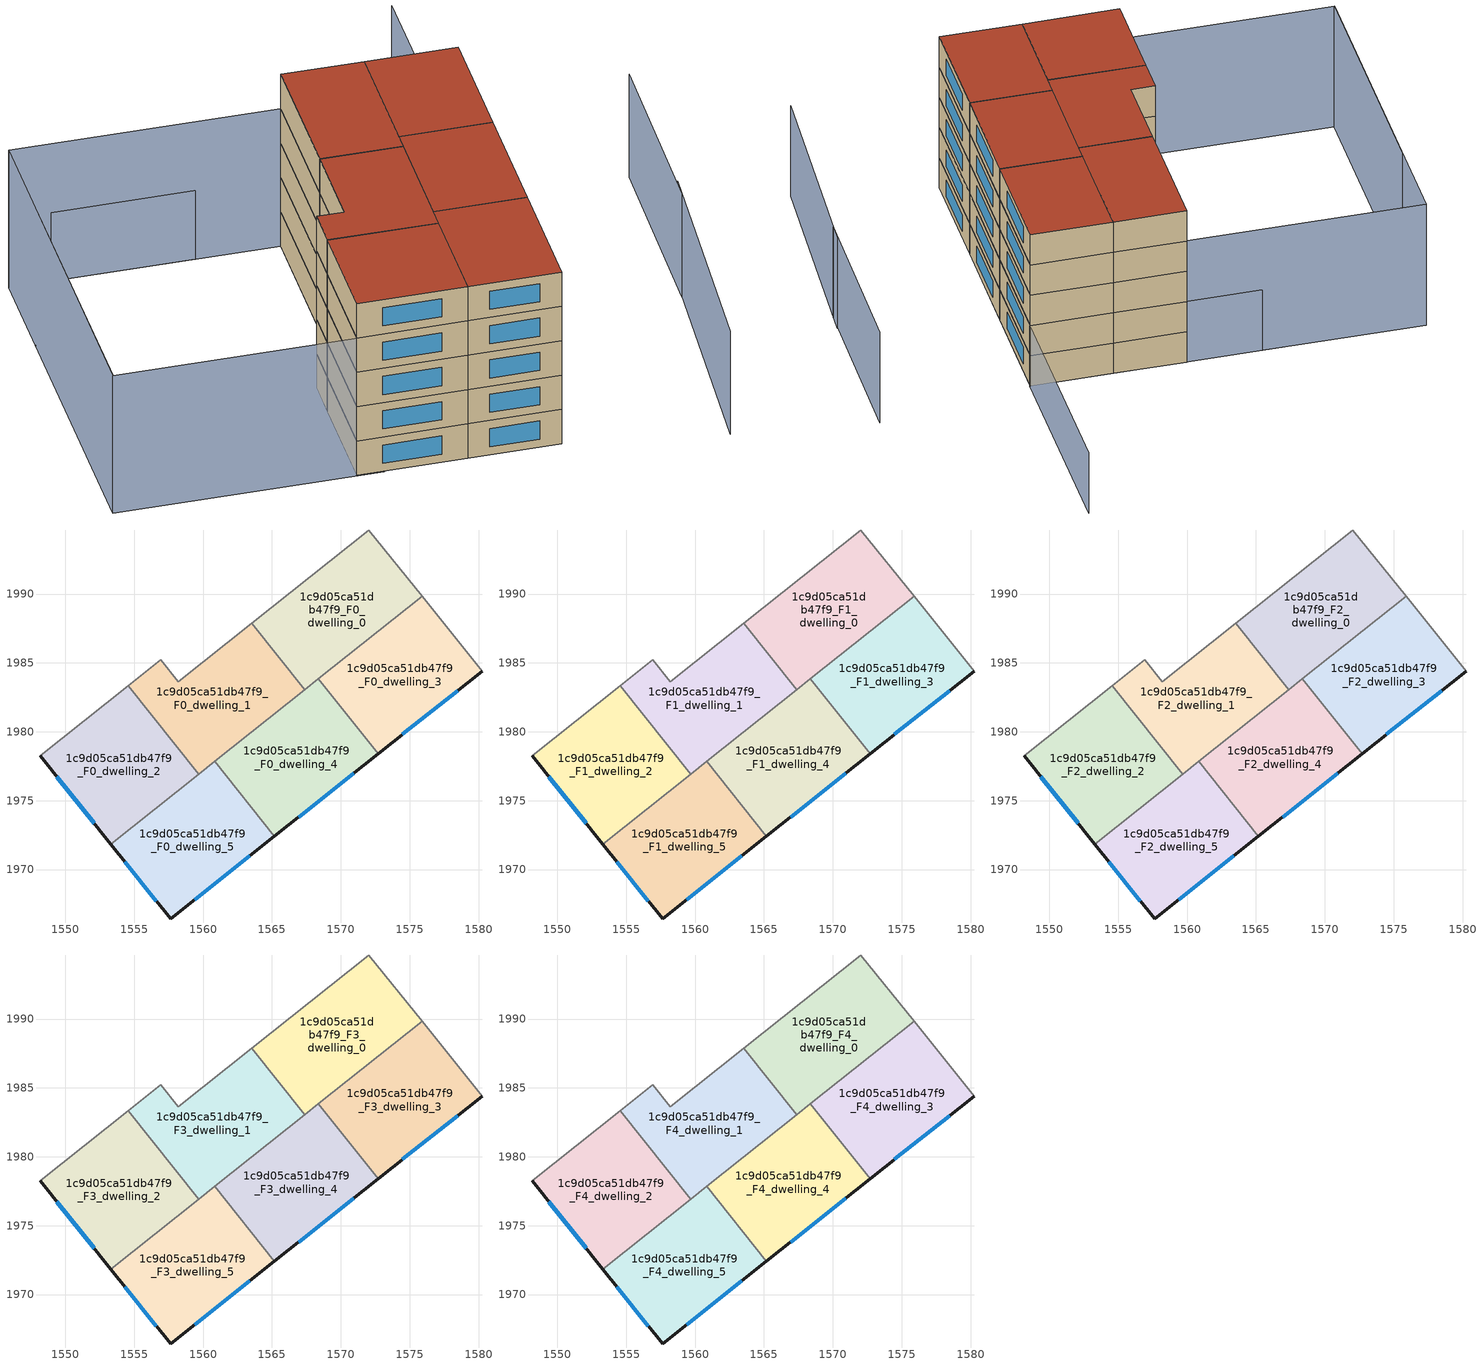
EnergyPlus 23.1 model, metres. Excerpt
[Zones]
1c9d05ca51db47f9_F0_dwelling_0
 floor ground (EU_floor_Construction): 1572.04,1994.65 1575.9,1989.84 1567.39,1983.07 1563.55,1987.89 z0
 wall to 1c9d05ca51db47f9_F0_dwelling_1 (EU_wall_Construction): 1563.55,1987.89 1567.39,1983.07 z0:3
 wall adiabatic (EU_wall_Construction): 1575.9,1989.84 1572.04,1994.65 1563.55,1987.89 z0:3
 wall to 1c9d05ca51db47f9_F0_dwelling_3 (EU_wall_Construction): 1568.37,1983.85 1575.9,1989.84 z0:3
 wall to 1c9d05ca51db47f9_F0_dwelling_4 (EU_wall_Construction): 1567.39,1983.07 1568.37,1983.85 z0:3
1c9d05ca51db47f9_F0_dwelling_1
 floor ground (EU_floor_Construction): 1563.55,1987.89 1567.39,1983.07 1559.67,1976.92 1554.56,1983.34 1556.94,1985.23 1558.21,1983.64 z0
 wall to 1c9d05ca51db47f9_F0_dwelling_2 (EU_wall_Construction): 1554.56,1983.34 1559.67,1976.92 z0:3
 wall adiabatic (EU_wall_Construction): 1563.55,1987.89 1558.21,1983.64 1556.94,1985.23 1554.56,1983.34 z0:3
 wall to 1c9d05ca51db47f9_F0_dwelling_4 (EU_wall_Construction): 1560.83,1977.85 1567.39,1983.07 z0:3
 wall to 1c9d05ca51db47f9_F0_dwelling_5 (EU_wall_Construction): 1559.67,1976.92 1560.83,1977.85 z0:3
1c9d05ca51db47f9_F0_dwelling_2
 floor ground (EU_floor_Construction): 1554.56,1983.34 1559.67,1976.92 1553.28,1971.84 1548.16,1978.24 z0
 wall outside (EU_wall_Construction): 1548.16,1978.24 1553.28,1971.84 z0:3
 wall adiabatic (EU_wall_Construction): 1554.56,1983.34 1548.16,1978.24 z0:3
 wall to 1c9d05ca51db47f9_F0_dwelling_5 (EU_wall_Construction): 1553.28,1971.84 1559.67,1976.92 z0:3
 window (EU_Window_Construction): 1549.36,1976.74 1552.08,1973.35 z0.7:2.3
1c9d05ca51db47f9_F0_dwelling_3
 floor ground (EU_floor_Construction): 1575.9,1989.84 1580.25,1984.41 1572.7,1978.4 1568.37,1983.85 z0
 wall outside (EU_wall_Construction): 1572.7,1978.4 1580.25,1984.41 z0:3
 wall to 1c9d05ca51db47f9_F0_dwelling_4 (EU_wall_Construction): 1568.37,1983.85 1572.7,1978.4 z0:3
 wall adiabatic (EU_wall_Construction): 1580.25,1984.41 1575.9,1989.84 z0:3
 window (EU_Window_Construction): 1574.48,1979.81 1578.48,1983 z0.7:2.3
1c9d05ca51db47f9_F0_dwelling_4
 floor ground (EU_floor_Construction): 1568.37,1983.85 1572.7,1978.4 1565.16,1972.4 1560.83,1977.85 z0
 wall outside (EU_wall_Construction): 1565.16,1972.4 1572.7,1978.4 z0:3
 wall to 1c9d05ca51db47f9_F0_dwelling_5 (EU_wall_Construction): 1560.83,1977.85 1565.16,1972.4 z0:3
 window (EU_Window_Construction): 1566.94,1973.81 1570.93,1976.99 z0.7:2.3
1c9d05ca51db47f9_F0_dwelling_5
 floor ground (EU_floor_Construction): 1560.83,1977.85 1565.16,1972.4 1557.64,1966.41 1553.28,1971.84 z0
 wall outside (EU_wall_Construction): 1553.28,1971.84 1557.64,1966.41 1565.16,1972.4 z0:3
 window (EU_Window_Construction): 1554.31,1970.57 1556.61,1967.69 / 1559.4,1967.82 1563.4,1970.99 z0.7:2.3
1c9d05ca51db47f9_F1_dwelling_0
 floor to 1c9d05ca51db47f9_F0_dwelling_0 (EU_floor_Construction): 1572.04,1994.65 1575.9,1989.84 1567.39,1983.07 1563.55,1987.89 z3
 wall to 1c9d05ca51db47f9_F1_dwelling_1 (EU_wall_Construction): 1563.55,1987.89 1567.39,1983.07 z3:6
 wall adiabatic (EU_wall_Construction): 1575.9,1989.84 1572.04,1994.65 1563.55,1987.89 z3:6
 wall to 1c9d05ca51db47f9_F1_dwelling_3 (EU_wall_Construction): 1568.37,1983.85 1575.9,1989.84 z3:6
 wall to 1c9d05ca51db47f9_F1_dwelling_4 (EU_wall_Construction): 1567.39,1983.07 1568.37,1983.85 z3:6
1c9d05ca51db47f9_F1_dwelling_1
 floor to 1c9d05ca51db47f9_F0_dwelling_1 (EU_floor_Construction): 1563.55,1987.89 1567.39,1983.07 1559.67,1976.92 1554.56,1983.34 1556.94,1985.23 1558.21,1983.64 z3
 wall to 1c9d05ca51db47f9_F1_dwelling_2 (EU_wall_Construction): 1554.56,1983.34 1559.67,1976.92 z3:6
 wall adiabatic (EU_wall_Construction): 1563.55,1987.89 1558.21,1983.64 1556.94,1985.23 1554.56,1983.34 z3:6
 wall to 1c9d05ca51db47f9_F1_dwelling_4 (EU_wall_Construction): 1560.83,1977.85 1567.39,1983.07 z3:6
 wall to 1c9d05ca51db47f9_F1_dwelling_5 (EU_wall_Construction): 1559.67,1976.92 1560.83,1977.85 z3:6
1c9d05ca51db47f9_F1_dwelling_2
 floor to 1c9d05ca51db47f9_F0_dwelling_2 (EU_floor_Construction): 1554.56,1983.34 1559.67,1976.92 1553.28,1971.84 1548.16,1978.24 z3
 wall outside (EU_wall_Construction): 1548.16,1978.24 1553.28,1971.84 z3:6
 wall adiabatic (EU_wall_Construction): 1554.56,1983.34 1548.16,1978.24 z3:6
 wall to 1c9d05ca51db47f9_F1_dwelling_5 (EU_wall_Construction): 1553.28,1971.84 1559.67,1976.92 z3:6
 window (EU_Window_Construction): 1549.36,1976.74 1552.08,1973.35 z3.7:5.3
1c9d05ca51db47f9_F1_dwelling_3
 floor to 1c9d05ca51db47f9_F0_dwelling_3 (EU_floor_Construction): 1575.9,1989.84 1580.25,1984.41 1572.7,1978.4 1568.37,1983.85 z3
 wall outside (EU_wall_Construction): 1572.7,1978.4 1580.25,1984.41 z3:6
 wall to 1c9d05ca51db47f9_F1_dwelling_4 (EU_wall_Construction): 1568.37,1983.85 1572.7,1978.4 z3:6
 wall adiabatic (EU_wall_Construction): 1580.25,1984.41 1575.9,1989.84 z3:6
 window (EU_Window_Construction): 1574.48,1979.81 1578.48,1983 z3.7:5.3
1c9d05ca51db47f9_F1_dwelling_4
 floor to 1c9d05ca51db47f9_F0_dwelling_4 (EU_floor_Construction): 1568.37,1983.85 1572.7,1978.4 1565.16,1972.4 1560.83,1977.85 z3
 wall outside (EU_wall_Construction): 1565.16,1972.4 1572.7,1978.4 z3:6
 wall to 1c9d05ca51db47f9_F1_dwelling_5 (EU_wall_Construction): 1560.83,1977.85 1565.16,1972.4 z3:6
 window (EU_Window_Construction): 1566.94,1973.81 1570.93,1976.99 z3.7:5.3
1c9d05ca51db47f9_F1_dwelling_5
 floor to 1c9d05ca51db47f9_F0_dwelling_5 (EU_floor_Construction): 1560.83,1977.85 1565.16,1972.4 1557.64,1966.41 1553.28,1971.84 z3
 wall outside (EU_wall_Construction): 1553.28,1971.84 1557.64,1966.41 1565.16,1972.4 z3:6
 window (EU_Window_Construction): 1554.31,1970.57 1556.61,1967.69 / 1559.4,1967.82 1563.4,1970.99 z3.7:5.3
1c9d05ca51db47f9_F2_dwelling_0
 floor to 1c9d05ca51db47f9_F1_dwelling_0 (EU_floor_Construction): 1572.04,1994.65 1575.9,1989.84 1567.39,1983.07 1563.55,1987.89 z6
 wall to 1c9d05ca51db47f9_F2_dwelling_1 (EU_wall_Construction): 1563.55,1987.89 1567.39,1983.07 z6:9
 wall adiabatic (EU_wall_Construction): 1575.9,1989.84 1572.04,1994.65 1563.55,1987.89 z6:9
 wall to 1c9d05ca51db47f9_F2_dwelling_3 (EU_wall_Construction): 1568.37,1983.85 1575.9,1989.84 z6:9
 wall to 1c9d05ca51db47f9_F2_dwelling_4 (EU_wall_Construction): 1567.39,1983.07 1568.37,1983.85 z6:9
1c9d05ca51db47f9_F2_dwelling_1
 floor to 1c9d05ca51db47f9_F1_dwelling_1 (EU_floor_Construction): 1563.55,1987.89 1567.39,1983.07 1559.67,1976.92 1554.56,1983.34 1556.94,1985.23 1558.21,1983.64 z6
 wall to 1c9d05ca51db47f9_F2_dwelling_2 (EU_wall_Construction): 1554.56,1983.34 1559.67,1976.92 z6:9
 wall adiabatic (EU_wall_Construction): 1563.55,1987.89 1558.21,1983.64 1556.94,1985.23 1554.56,1983.34 z6:9
 wall to 1c9d05ca51db47f9_F2_dwelling_4 (EU_wall_Construction): 1560.83,1977.85 1567.39,1983.07 z6:9
 wall to 1c9d05ca51db47f9_F2_dwelling_5 (EU_wall_Construction): 1559.67,1976.92 1560.83,1977.85 z6:9
1c9d05ca51db47f9_F2_dwelling_2
 floor to 1c9d05ca51db47f9_F1_dwelling_2 (EU_floor_Construction): 1554.56,1983.34 1559.67,1976.92 1553.28,1971.84 1548.16,1978.24 z6
 wall outside (EU_wall_Construction): 1548.16,1978.24 1553.28,1971.84 z6:9
 wall adiabatic (EU_wall_Construction): 1554.56,1983.34 1548.16,1978.24 z6:9
 wall to 1c9d05ca51db47f9_F2_dwelling_5 (EU_wall_Construction): 1553.28,1971.84 1559.67,1976.92 z6:9
 window (EU_Window_Construction): 1549.36,1976.74 1552.08,1973.35 z6.7:8.3
1c9d05ca51db47f9_F2_dwelling_3
 floor to 1c9d05ca51db47f9_F1_dwelling_3 (EU_floor_Construction): 1575.9,1989.84 1580.25,1984.41 1572.7,1978.4 1568.37,1983.85 z6
 wall outside (EU_wall_Construction): 1572.7,1978.4 1580.25,1984.41 z6:9
 wall to 1c9d05ca51db47f9_F2_dwelling_4 (EU_wall_Construction): 1568.37,1983.85 1572.7,1978.4 z6:9
 wall adiabatic (EU_wall_Construction): 1580.25,1984.41 1575.9,1989.84 z6:9
 window (EU_Window_Construction): 1574.48,1979.81 1578.48,1983 z6.7:8.3
1c9d05ca51db47f9_F2_dwelling_4
 floor to 1c9d05ca51db47f9_F1_dwelling_4 (EU_floor_Construction): 1568.37,1983.85 1572.7,1978.4 1565.16,1972.4 1560.83,1977.85 z6
 wall outside (EU_wall_Construction): 1565.16,1972.4 1572.7,1978.4 z6:9
 wall to 1c9d05ca51db47f9_F2_dwelling_5 (EU_wall_Construction): 1560.83,1977.85 1565.16,1972.4 z6:9
 window (EU_Window_Construction): 1566.94,1973.81 1570.93,1976.99 z6.7:8.3
1c9d05ca51db47f9_F2_dwelling_5
 floor to 1c9d05ca51db47f9_F1_dwelling_5 (EU_floor_Construction): 1560.83,1977.85 1565.16,1972.4 1557.64,1966.41 1553.28,1971.84 z6
 wall outside (EU_wall_Construction): 1553.28,1971.84 1557.64,1966.41 1565.16,1972.4 z6:9
 window (EU_Window_Construction): 1554.31,1970.57 1556.61,1967.69 / 1559.4,1967.82 1563.4,1970.99 z6.7:8.3
1c9d05ca51db47f9_F3_dwelling_0
 floor to 1c9d05ca51db47f9_F2_dwelling_0 (EU_floor_Construction): 1572.04,1994.65 1575.9,1989.84 1567.39,1983.07 1563.55,1987.89 z9
 wall to 1c9d05ca51db47f9_F3_dwelling_1 (EU_wall_Construction): 1563.55,1987.89 1567.39,1983.07 z9:12
 wall adiabatic (EU_wall_Construction): 1575.9,1989.84 1572.04,1994.65 1563.55,1987.89 z9:12
 wall to 1c9d05ca51db47f9_F3_dwelling_3 (EU_wall_Construction): 1568.37,1983.85 1575.9,1989.84 z9:12
 wall to 1c9d05ca51db47f9_F3_dwelling_4 (EU_wall_Construction): 1567.39,1983.07 1568.37,1983.85 z9:12
1c9d05ca51db47f9_F3_dwelling_1
 floor to 1c9d05ca51db47f9_F2_dwelling_1 (EU_floor_Construction): 1563.55,1987.89 1567.39,1983.07 1559.67,1976.92 1554.56,1983.34 1556.94,1985.23 1558.21,1983.64 z9
 wall to 1c9d05ca51db47f9_F3_dwelling_2 (EU_wall_Construction): 1554.56,1983.34 1559.67,1976.92 z9:12
 wall adiabatic (EU_wall_Construction): 1563.55,1987.89 1558.21,1983.64 1556.94,1985.23 1554.56,1983.34 z9:12
 wall to 1c9d05ca51db47f9_F3_dwelling_4 (EU_wall_Construction): 1560.83,1977.85 1567.39,1983.07 z9:12
 wall to 1c9d05ca51db47f9_F3_dwelling_5 (EU_wall_Construction): 1559.67,1976.92 1560.83,1977.85 z9:12
1c9d05ca51db47f9_F3_dwelling_2
 floor to 1c9d05ca51db47f9_F2_dwelling_2 (EU_floor_Construction): 1554.56,1983.34 1559.67,1976.92 1553.28,1971.84 1548.16,1978.24 z9
 wall outside (EU_wall_Construction): 1548.16,1978.24 1553.28,1971.84 z9:12
 wall adiabatic (EU_wall_Construction): 1554.56,1983.34 1548.16,1978.24 z9:12
 wall to 1c9d05ca51db47f9_F3_dwelling_5 (EU_wall_Construction): 1553.28,1971.84 1559.67,1976.92 z9:12
 window (EU_Window_Construction): 1549.36,1976.74 1552.08,1973.35 z9.7:11.3
1c9d05ca51db47f9_F3_dwelling_3
 floor to 1c9d05ca51db47f9_F2_dwelling_3 (EU_floor_Construction): 1575.9,1989.84 1580.25,1984.41 1572.7,1978.4 1568.37,1983.85 z9
 wall outside (EU_wall_Construction): 1572.7,1978.4 1580.25,1984.41 z9:12
 wall to 1c9d05ca51db47f9_F3_dwelling_4 (EU_wall_Construction): 1568.37,1983.85 1572.7,1978.4 z9:12
 wall adiabatic (EU_wall_Construction): 1580.25,1984.41 1575.9,1989.84 z9:12
 window (EU_Window_Construction): 1574.48,1979.81 1578.48,1983 z9.7:11.3
1c9d05ca51db47f9_F3_dwelling_4
 floor to 1c9d05ca51db47f9_F2_dwelling_4 (EU_floor_Construction): 1568.37,1983.85 1572.7,1978.4 1565.16,1972.4 1560.83,1977.85 z9
 wall outside (EU_wall_Construction): 1565.16,1972.4 1572.7,1978.4 z9:12
 wall to 1c9d05ca51db47f9_F3_dwelling_5 (EU_wall_Construction): 1560.83,1977.85 1565.16,1972.4 z9:12
 window (EU_Window_Construction): 1566.94,1973.81 1570.93,1976.99 z9.7:11.3
1c9d05ca51db47f9_F3_dwelling_5
 floor to 1c9d05ca51db47f9_F2_dwelling_5 (EU_floor_Construction): 1560.83,1977.85 1565.16,1972.4 1557.64,1966.41 1553.28,1971.84 z9
 wall outside (EU_wall_Construction): 1553.28,1971.84 1557.64,1966.41 1565.16,1972.4 z9:12
 window (EU_Window_Construction): 1554.31,1970.57 1556.61,1967.69 / 1559.4,1967.82 1563.4,1970.99 z9.7:11.3
1c9d05ca51db47f9_F4_dwelling_0
 floor to 1c9d05ca51db47f9_F3_dwelling_0 (EU_floor_Construction): 1572.04,1994.65 1575.9,1989.84 1567.39,1983.07 1563.55,1987.89 z12
 wall to 1c9d05ca51db47f9_F4_dwelling_1 (EU_wall_Construction): 1563.55,1987.89 1567.39,1983.07 z12:15
 wall adiabatic (EU_wall_Construction): 1575.9,1989.84 1572.04,1994.65 1563.55,1987.89 z12:15
 wall to 1c9d05ca51db47f9_F4_dwelling_3 (EU_wall_Construction): 1568.37,1983.85 1575.9,1989.84 z12:15
 wall to 1c9d05ca51db47f9_F4_dwelling_4 (EU_wall_Construction): 1567.39,1983.07 1568.37,1983.85 z12:15
 roof outside (EU_roof_Construction): 1575.9,1989.84 1572.04,1994.65 1563.55,1987.89 1567.39,1983.07 z15
1c9d05ca51db47f9_F4_dwelling_1
 floor to 1c9d05ca51db47f9_F3_dwelling_1 (EU_floor_Construction): 1563.55,1987.89 1567.39,1983.07 1559.67,1976.92 1554.56,1983.34 1556.94,1985.23 1558.21,1983.64 z12
 wall to 1c9d05ca51db47f9_F4_dwelling_2 (EU_wall_Construction): 1554.56,1983.34 1559.67,1976.92 z12:15
 wall adiabatic (EU_wall_Construction): 1563.55,1987.89 1558.21,1983.64 1556.94,1985.23 1554.56,1983.34 z12:15
 wall to 1c9d05ca51db47f9_F4_dwelling_4 (EU_wall_Construction): 1560.83,1977.85 1567.39,1983.07 z12:15
 wall to 1c9d05ca51db47f9_F4_dwelling_5 (EU_wall_Construction): 1559.67,1976.92 1560.83,1977.85 z12:15
 roof outside (EU_roof_Construction): 1567.39,1983.07 1563.55,1987.89 1558.21,1983.64 1556.94,1985.23 1554.56,1983.34 1559.67,1976.92 z15
1c9d05ca51db47f9_F4_dwelling_2
 floor to 1c9d05ca51db47f9_F3_dwelling_2 (EU_floor_Construction): 1554.56,1983.34 1559.67,1976.92 1553.28,1971.84 1548.16,1978.24 z12
 wall outside (EU_wall_Construction): 1548.16,1978.24 1553.28,1971.84 z12:15
 wall adiabatic (EU_wall_Construction): 1554.56,1983.34 1548.16,1978.24 z12:15
 wall to 1c9d05ca51db47f9_F4_dwelling_5 (EU_wall_Construction): 1553.28,1971.84 1559.67,1976.92 z12:15
 window (EU_Window_Construction): 1549.36,1976.74 1552.08,1973.35 z12.7:14.3
 roof outside (EU_roof_Construction): 1559.67,1976.92 1554.56,1983.34 1548.16,1978.24 1553.28,1971.84 z15
1c9d05ca51db47f9_F4_dwelling_3
 floor to 1c9d05ca51db47f9_F3_dwelling_3 (EU_floor_Construction): 1575.9,1989.84 1580.25,1984.41 1572.7,1978.4 1568.37,1983.85 z12
 wall outside (EU_wall_Construction): 1572.7,1978.4 1580.25,1984.41 z12:15
 wall to 1c9d05ca51db47f9_F4_dwelling_4 (EU_wall_Construction): 1568.37,1983.85 1572.7,1978.4 z12:15
 wall adiabatic (EU_wall_Construction): 1580.25,1984.41 1575.9,1989.84 z12:15
 window (EU_Window_Construction): 1574.48,1979.81 1578.48,1983 z12.7:14.3
 roof outside (EU_roof_Construction): 1580.25,1984.41 1575.9,1989.84 1568.37,1983.85 1572.7,1978.4 z15
1c9d05ca51db47f9_F4_dwelling_4
 floor to 1c9d05ca51db47f9_F3_dwelling_4 (EU_floor_Construction): 1568.37,1983.85 1572.7,1978.4 1565.16,1972.4 1560.83,1977.85 z12
 wall outside (EU_wall_Construction): 1565.16,1972.4 1572.7,1978.4 z12:15
 wall to 1c9d05ca51db47f9_F4_dwelling_5 (EU_wall_Construction): 1560.83,1977.85 1565.16,1972.4 z12:15
 window (EU_Window_Construction): 1566.94,1973.81 1570.93,1976.99 z12.7:14.3
 roof outside (EU_roof_Construction): 1572.7,1978.4 1568.37,1983.85 1560.83,1977.85 1565.16,1972.4 z15
1c9d05ca51db47f9_F4_dwelling_5
 floor to 1c9d05ca51db47f9_F3_dwelling_5 (EU_floor_Construction): 1560.83,1977.85 1565.16,1972.4 1557.64,1966.41 1553.28,1971.84 z12
 wall outside (EU_wall_Construction): 1553.28,1971.84 1557.64,1966.41 1565.16,1972.4 z12:15
 window (EU_Window_Construction): 1554.31,1970.57 1556.61,1967.69 / 1559.4,1967.82 1563.4,1970.99 z12.7:14.3
 roof outside (EU_roof_Construction): 1565.16,1972.4 1560.83,1977.85 1553.28,1971.84 1557.64,1966.41 z15
shading: 1563.54,1955.86 1579.1,1966.78 / 1577.81,1965.88 1589.89,1975.27 z0:9; 1553.67,2005.72 1536.91,1992.3 / 1536.87,1992.35 1559.51,2010.37 / 1559.51,2010.37 1572.03,1994.64 / 1572.03,1994.64 1549.38,1976.62 / 1549.38,1976.62 1536.87,1992.35 z0:12; 1594.73,1995.94 1580.29,1984.37 / 1580.29,1984.37 1561.44,2007.9 z0:6
[Building]
EU S2 Campaign: North Axis=0; Terrain=City; Solar Distribution=FullExterior
[Site:Location]
Budapest.Ferenc.Liszt.Intl.AP: Latitude=47.437; Longitude=19.256; Time Zone=1; Elevation=185
[SizingPeriod:WeatherFileDays]
AnnualSizingPeriod: Begin Month=1; Begin Day of Month=1; End Month=12; End Day of Month=31; Day of Week for Start Day=Monday; Use Weather File Daylight Saving Period=No; Use Weather File Rain and Snow Indicators=No
[MATERIAL]
EU_InternalMass_Material: Roughness=MediumRough; Thickness=0.1; Conductivity=1; Density=1800; Specific Heat=900; Thermal Absorptance=0.9; Solar Absorptance=0.7; Visible Absorptance=0.7
[MATERIAL:NOMASS] Roughness=MediumRough; Thermal Absorptance=0.9; Solar Absorptance=0.7; Visible Absorptance=0.7
Name | Thermal Resistance
EU_wall_NoMass | 0.832559
EU_roof_NoMass | 1.39638
EU_floor_NoMass | 0.872794
[WINDOWMATERIAL:SIMPLEGLAZINGSYSTEM]
EU_Window_SimpleGlazing: UFactor=2.79869; Solar Heat Gain Coefficient=0.75; Visible Transmittance=0.75
[CONSTRUCTION]
EU_wall_Construction: EU_wall_NoMass
EU_roof_Construction: EU_roof_NoMass
EU_floor_Construction: EU_floor_NoMass
EU_Window_Construction: EU_Window_SimpleGlazing
EU_InternalMass_Construction: EU_InternalMass_Material
[ZONE] Type=1; Multiplier=1; Ceiling Height=autocalculate; Floor Area=autocalculate; Part of Total Floor Area=Yes
Name | Volume
1c9d05ca51db47f9_F0_dwelling_0; 1c9d05ca51db47f9_F1_dwelling_0; 1c9d05ca51db47f9_F2_dwelling_0; 1c9d05ca51db47f9_F3_dwelling_0; 1c9d05ca51db47f9_F4_dwelling_0 | 201.096
1c9d05ca51db47f9_F0_dwelling_1; 1c9d05ca51db47f9_F1_dwelling_1; 1c9d05ca51db47f9_F2_dwelling_1; 1c9d05ca51db47f9_F3_dwelling_1; 1c9d05ca51db47f9_F4_dwelling_1 | 201.133
1c9d05ca51db47f9_F0_dwelling_2; 1c9d05ca51db47f9_F1_dwelling_2; 1c9d05ca51db47f9_F2_dwelling_2; 1c9d05ca51db47f9_F3_dwelling_2; 1c9d05ca51db47f9_F4_dwelling_2 | 201.095
1c9d05ca51db47f9_F0_dwelling_3; 1c9d05ca51db47f9_F1_dwelling_3; 1c9d05ca51db47f9_F2_dwelling_3; 1c9d05ca51db47f9_F3_dwelling_3; 1c9d05ca51db47f9_F4_dwelling_3 | 201.134
1c9d05ca51db47f9_F0_dwelling_4; 1c9d05ca51db47f9_F1_dwelling_4; 1c9d05ca51db47f9_F2_dwelling_4; 1c9d05ca51db47f9_F3_dwelling_4; 1c9d05ca51db47f9_F4_dwelling_4 | 201.115
1c9d05ca51db47f9_F0_dwelling_5; 1c9d05ca51db47f9_F1_dwelling_5; 1c9d05ca51db47f9_F2_dwelling_5; 1c9d05ca51db47f9_F3_dwelling_5; 1c9d05ca51db47f9_F4_dwelling_5 | 201.121
[INTERNALMASS] Construction=EU_InternalMass_Construction
Name | Zone or ZoneList | Surface Area
1c9d05ca51db47f9_F0_dwelling_0_EU_InternalMass | 1c9d05ca51db47f9_F0_dwelling_0 | 67.032
1c9d05ca51db47f9_F0_dwelling_1_EU_InternalMass | 1c9d05ca51db47f9_F0_dwelling_1 | 67.0443
1c9d05ca51db47f9_F0_dwelling_2_EU_InternalMass | 1c9d05ca51db47f9_F0_dwelling_2 | 67.0317
1c9d05ca51db47f9_F0_dwelling_3_EU_InternalMass | 1c9d05ca51db47f9_F0_dwelling_3 | 67.0447
1c9d05ca51db47f9_F0_dwelling_4_EU_InternalMass | 1c9d05ca51db47f9_F0_dwelling_4 | 67.0381
1c9d05ca51db47f9_F0_dwelling_5_EU_InternalMass | 1c9d05ca51db47f9_F0_dwelling_5 | 67.0406
1c9d05ca51db47f9_F1_dwelling_0_EU_InternalMass | 1c9d05ca51db47f9_F1_dwelling_0 | 67.032
1c9d05ca51db47f9_F1_dwelling_1_EU_InternalMass | 1c9d05ca51db47f9_F1_dwelling_1 | 67.0443
1c9d05ca51db47f9_F1_dwelling_2_EU_InternalMass | 1c9d05ca51db47f9_F1_dwelling_2 | 67.0317
1c9d05ca51db47f9_F1_dwelling_3_EU_InternalMass | 1c9d05ca51db47f9_F1_dwelling_3 | 67.0447
1c9d05ca51db47f9_F1_dwelling_4_EU_InternalMass | 1c9d05ca51db47f9_F1_dwelling_4 | 67.0381
1c9d05ca51db47f9_F1_dwelling_5_EU_InternalMass | 1c9d05ca51db47f9_F1_dwelling_5 | 67.0406
1c9d05ca51db47f9_F2_dwelling_0_EU_InternalMass | 1c9d05ca51db47f9_F2_dwelling_0 | 67.032
1c9d05ca51db47f9_F2_dwelling_1_EU_InternalMass | 1c9d05ca51db47f9_F2_dwelling_1 | 67.0443
1c9d05ca51db47f9_F2_dwelling_2_EU_InternalMass | 1c9d05ca51db47f9_F2_dwelling_2 | 67.0317
1c9d05ca51db47f9_F2_dwelling_3_EU_InternalMass | 1c9d05ca51db47f9_F2_dwelling_3 | 67.0447
1c9d05ca51db47f9_F2_dwelling_4_EU_InternalMass | 1c9d05ca51db47f9_F2_dwelling_4 | 67.0381
1c9d05ca51db47f9_F2_dwelling_5_EU_InternalMass | 1c9d05ca51db47f9_F2_dwelling_5 | 67.0406
1c9d05ca51db47f9_F3_dwelling_0_EU_InternalMass | 1c9d05ca51db47f9_F3_dwelling_0 | 67.032
1c9d05ca51db47f9_F3_dwelling_1_EU_InternalMass | 1c9d05ca51db47f9_F3_dwelling_1 | 67.0443
1c9d05ca51db47f9_F3_dwelling_2_EU_InternalMass | 1c9d05ca51db47f9_F3_dwelling_2 | 67.0317
1c9d05ca51db47f9_F3_dwelling_3_EU_InternalMass | 1c9d05ca51db47f9_F3_dwelling_3 | 67.0447
1c9d05ca51db47f9_F3_dwelling_4_EU_InternalMass | 1c9d05ca51db47f9_F3_dwelling_4 | 67.0381
1c9d05ca51db47f9_F3_dwelling_5_EU_InternalMass | 1c9d05ca51db47f9_F3_dwelling_5 | 67.0406
1c9d05ca51db47f9_F4_dwelling_0_EU_InternalMass | 1c9d05ca51db47f9_F4_dwelling_0 | 67.032
1c9d05ca51db47f9_F4_dwelling_1_EU_InternalMass | 1c9d05ca51db47f9_F4_dwelling_1 | 67.0443
1c9d05ca51db47f9_F4_dwelling_2_EU_InternalMass | 1c9d05ca51db47f9_F4_dwelling_2 | 67.0317
1c9d05ca51db47f9_F4_dwelling_3_EU_InternalMass | 1c9d05ca51db47f9_F4_dwelling_3 | 67.0447
1c9d05ca51db47f9_F4_dwelling_4_EU_InternalMass | 1c9d05ca51db47f9_F4_dwelling_4 | 67.0381
1c9d05ca51db47f9_F4_dwelling_5_EU_InternalMass | 1c9d05ca51db47f9_F4_dwelling_5 | 67.0406
[OTHEREQUIPMENT] Fuel Type=Electricity; Design Level Calculation Method=Watts/Area; Power per Zone Floor Area=1; Fraction Latent=0; Fraction Radiant=0; Fraction Lost=0; Carbon Dioxide Generation Rate=0; EndUse Subcategory=EU_Step8_InternalGains
Name | Zone or ZoneList or Space or SpaceList | Schedule
EU_Step8_InternalGain_1c9d05ca51db47f9_F0_dwelling_0_f000 | 1c9d05ca51db47f9_F0_dwelling_0 | EU_Step8_GainSchedule_1c9d05ca51db47f9_F0_dwelling_0_f000
EU_Step8_InternalGain_1c9d05ca51db47f9_F0_dwelling_1_f000 | 1c9d05ca51db47f9_F0_dwelling_1 | EU_Step8_GainSchedule_1c9d05ca51db47f9_F0_dwelling_1_f000
EU_Step8_InternalGain_1c9d05ca51db47f9_F0_dwelling_2_f000 | 1c9d05ca51db47f9_F0_dwelling_2 | EU_Step8_GainSchedule_1c9d05ca51db47f9_F0_dwelling_2_f000
EU_Step8_InternalGain_1c9d05ca51db47f9_F0_dwelling_3_f000 | 1c9d05ca51db47f9_F0_dwelling_3 | EU_Step8_GainSchedule_1c9d05ca51db47f9_F0_dwelling_3_f000
EU_Step8_InternalGain_1c9d05ca51db47f9_F0_dwelling_4_f000 | 1c9d05ca51db47f9_F0_dwelling_4 | EU_Step8_GainSchedule_1c9d05ca51db47f9_F0_dwelling_4_f000
EU_Step8_InternalGain_1c9d05ca51db47f9_F0_dwelling_5_f000 | 1c9d05ca51db47f9_F0_dwelling_5 | EU_Step8_GainSchedule_1c9d05ca51db47f9_F0_dwelling_5_f000
EU_Step8_InternalGain_1c9d05ca51db47f9_F1_dwelling_0_f000 | 1c9d05ca51db47f9_F1_dwelling_0 | EU_Step8_GainSchedule_1c9d05ca51db47f9_F1_dwelling_0_f000
EU_Step8_InternalGain_1c9d05ca51db47f9_F1_dwelling_1_f000 | 1c9d05ca51db47f9_F1_dwelling_1 | EU_Step8_GainSchedule_1c9d05ca51db47f9_F1_dwelling_1_f000
EU_Step8_InternalGain_1c9d05ca51db47f9_F1_dwelling_2_f000 | 1c9d05ca51db47f9_F1_dwelling_2 | EU_Step8_GainSchedule_1c9d05ca51db47f9_F1_dwelling_2_f000
EU_Step8_InternalGain_1c9d05ca51db47f9_F1_dwelling_3_f000 | 1c9d05ca51db47f9_F1_dwelling_3 | EU_Step8_GainSchedule_1c9d05ca51db47f9_F1_dwelling_3_f000
EU_Step8_InternalGain_1c9d05ca51db47f9_F1_dwelling_4_f000 | 1c9d05ca51db47f9_F1_dwelling_4 | EU_Step8_GainSchedule_1c9d05ca51db47f9_F1_dwelling_4_f000
EU_Step8_InternalGain_1c9d05ca51db47f9_F1_dwelling_5_f000 | 1c9d05ca51db47f9_F1_dwelling_5 | EU_Step8_GainSchedule_1c9d05ca51db47f9_F1_dwelling_5_f000
EU_Step8_InternalGain_1c9d05ca51db47f9_F2_dwelling_0_f000 | 1c9d05ca51db47f9_F2_dwelling_0 | EU_Step8_GainSchedule_1c9d05ca51db47f9_F2_dwelling_0_f000
EU_Step8_InternalGain_1c9d05ca51db47f9_F2_dwelling_1_f000 | 1c9d05ca51db47f9_F2_dwelling_1 | EU_Step8_GainSchedule_1c9d05ca51db47f9_F2_dwelling_1_f000
EU_Step8_InternalGain_1c9d05ca51db47f9_F2_dwelling_2_f000 | 1c9d05ca51db47f9_F2_dwelling_2 | EU_Step8_GainSchedule_1c9d05ca51db47f9_F2_dwelling_2_f000
EU_Step8_InternalGain_1c9d05ca51db47f9_F2_dwelling_3_f000 | 1c9d05ca51db47f9_F2_dwelling_3 | EU_Step8_GainSchedule_1c9d05ca51db47f9_F2_dwelling_3_f000
EU_Step8_InternalGain_1c9d05ca51db47f9_F2_dwelling_4_f000 | 1c9d05ca51db47f9_F2_dwelling_4 | EU_Step8_GainSchedule_1c9d05ca51db47f9_F2_dwelling_4_f000
EU_Step8_InternalGain_1c9d05ca51db47f9_F2_dwelling_5_f000 | 1c9d05ca51db47f9_F2_dwelling_5 | EU_Step8_GainSchedule_1c9d05ca51db47f9_F2_dwelling_5_f000
EU_Step8_InternalGain_1c9d05ca51db47f9_F3_dwelling_0_f000 | 1c9d05ca51db47f9_F3_dwelling_0 | EU_Step8_GainSchedule_1c9d05ca51db47f9_F3_dwelling_0_f000
EU_Step8_InternalGain_1c9d05ca51db47f9_F3_dwelling_1_f000 | 1c9d05ca51db47f9_F3_dwelling_1 | EU_Step8_GainSchedule_1c9d05ca51db47f9_F3_dwelling_1_f000
EU_Step8_InternalGain_1c9d05ca51db47f9_F3_dwelling_2_f000 | 1c9d05ca51db47f9_F3_dwelling_2 | EU_Step8_GainSchedule_1c9d05ca51db47f9_F3_dwelling_2_f000
EU_Step8_InternalGain_1c9d05ca51db47f9_F3_dwelling_3_f000 | 1c9d05ca51db47f9_F3_dwelling_3 | EU_Step8_GainSchedule_1c9d05ca51db47f9_F3_dwelling_3_f000
EU_Step8_InternalGain_1c9d05ca51db47f9_F3_dwelling_4_f000 | 1c9d05ca51db47f9_F3_dwelling_4 | EU_Step8_GainSchedule_1c9d05ca51db47f9_F3_dwelling_4_f000
EU_Step8_InternalGain_1c9d05ca51db47f9_F3_dwelling_5_f000 | 1c9d05ca51db47f9_F3_dwelling_5 | EU_Step8_GainSchedule_1c9d05ca51db47f9_F3_dwelling_5_f000
EU_Step8_InternalGain_1c9d05ca51db47f9_F4_dwelling_0_f000 | 1c9d05ca51db47f9_F4_dwelling_0 | EU_Step8_GainSchedule_1c9d05ca51db47f9_F4_dwelling_0_f000
EU_Step8_InternalGain_1c9d05ca51db47f9_F4_dwelling_1_f000 | 1c9d05ca51db47f9_F4_dwelling_1 | EU_Step8_GainSchedule_1c9d05ca51db47f9_F4_dwelling_1_f000
EU_Step8_InternalGain_1c9d05ca51db47f9_F4_dwelling_2_f000 | 1c9d05ca51db47f9_F4_dwelling_2 | EU_Step8_GainSchedule_1c9d05ca51db47f9_F4_dwelling_2_f000
EU_Step8_InternalGain_1c9d05ca51db47f9_F4_dwelling_3_f000 | 1c9d05ca51db47f9_F4_dwelling_3 | EU_Step8_GainSchedule_1c9d05ca51db47f9_F4_dwelling_3_f000
EU_Step8_InternalGain_1c9d05ca51db47f9_F4_dwelling_4_f000 | 1c9d05ca51db47f9_F4_dwelling_4 | EU_Step8_GainSchedule_1c9d05ca51db47f9_F4_dwelling_4_f000
EU_Step8_InternalGain_1c9d05ca51db47f9_F4_dwelling_5_f000 | 1c9d05ca51db47f9_F4_dwelling_5 | EU_Step8_GainSchedule_1c9d05ca51db47f9_F4_dwelling_5_f000
[ZONEVENTILATION:DESIGNFLOWRATE] Schedule=EU_AlwaysOn; Design Flow Rate Calculation Method=AirChanges/Hour; Air Changes per Hour=0.475469; Ventilation Type=Natural; Fan Pressure Rise=0; Fan Total Efficiency=1; Constant Term Coefficient=1; Temperature Term Coefficient=0; Velocity Term Coefficient=0; Velocity Squared Term Coefficient=0; Minimum Indoor Temperature=-100; Maximum Indoor Temperature=100; Delta Temperature=-100; Minimum Outdoor Temperature=-100; Maximum Outdoor Temperature=100; Maximum Wind Speed=40
Name | Zone or ZoneList or Space or SpaceList
EU_ConstantAir_1c9d05ca51db47f9_F0_dwelling_0 | 1c9d05ca51db47f9_F0_dwelling_0
EU_ConstantAir_1c9d05ca51db47f9_F0_dwelling_1 | 1c9d05ca51db47f9_F0_dwelling_1
EU_ConstantAir_1c9d05ca51db47f9_F0_dwelling_2 | 1c9d05ca51db47f9_F0_dwelling_2
EU_ConstantAir_1c9d05ca51db47f9_F0_dwelling_3 | 1c9d05ca51db47f9_F0_dwelling_3
EU_ConstantAir_1c9d05ca51db47f9_F0_dwelling_4 | 1c9d05ca51db47f9_F0_dwelling_4
EU_ConstantAir_1c9d05ca51db47f9_F0_dwelling_5 | 1c9d05ca51db47f9_F0_dwelling_5
EU_ConstantAir_1c9d05ca51db47f9_F1_dwelling_0 | 1c9d05ca51db47f9_F1_dwelling_0
EU_ConstantAir_1c9d05ca51db47f9_F1_dwelling_1 | 1c9d05ca51db47f9_F1_dwelling_1
EU_ConstantAir_1c9d05ca51db47f9_F1_dwelling_2 | 1c9d05ca51db47f9_F1_dwelling_2
EU_ConstantAir_1c9d05ca51db47f9_F1_dwelling_3 | 1c9d05ca51db47f9_F1_dwelling_3
EU_ConstantAir_1c9d05ca51db47f9_F1_dwelling_4 | 1c9d05ca51db47f9_F1_dwelling_4
EU_ConstantAir_1c9d05ca51db47f9_F1_dwelling_5 | 1c9d05ca51db47f9_F1_dwelling_5
EU_ConstantAir_1c9d05ca51db47f9_F2_dwelling_0 | 1c9d05ca51db47f9_F2_dwelling_0
EU_ConstantAir_1c9d05ca51db47f9_F2_dwelling_1 | 1c9d05ca51db47f9_F2_dwelling_1
EU_ConstantAir_1c9d05ca51db47f9_F2_dwelling_2 | 1c9d05ca51db47f9_F2_dwelling_2
EU_ConstantAir_1c9d05ca51db47f9_F2_dwelling_3 | 1c9d05ca51db47f9_F2_dwelling_3
EU_ConstantAir_1c9d05ca51db47f9_F2_dwelling_4 | 1c9d05ca51db47f9_F2_dwelling_4
EU_ConstantAir_1c9d05ca51db47f9_F2_dwelling_5 | 1c9d05ca51db47f9_F2_dwelling_5
EU_ConstantAir_1c9d05ca51db47f9_F3_dwelling_0 | 1c9d05ca51db47f9_F3_dwelling_0
EU_ConstantAir_1c9d05ca51db47f9_F3_dwelling_1 | 1c9d05ca51db47f9_F3_dwelling_1
EU_ConstantAir_1c9d05ca51db47f9_F3_dwelling_2 | 1c9d05ca51db47f9_F3_dwelling_2
EU_ConstantAir_1c9d05ca51db47f9_F3_dwelling_3 | 1c9d05ca51db47f9_F3_dwelling_3
EU_ConstantAir_1c9d05ca51db47f9_F3_dwelling_4 | 1c9d05ca51db47f9_F3_dwelling_4
EU_ConstantAir_1c9d05ca51db47f9_F3_dwelling_5 | 1c9d05ca51db47f9_F3_dwelling_5
EU_ConstantAir_1c9d05ca51db47f9_F4_dwelling_0 | 1c9d05ca51db47f9_F4_dwelling_0
EU_ConstantAir_1c9d05ca51db47f9_F4_dwelling_1 | 1c9d05ca51db47f9_F4_dwelling_1
EU_ConstantAir_1c9d05ca51db47f9_F4_dwelling_2 | 1c9d05ca51db47f9_F4_dwelling_2
EU_ConstantAir_1c9d05ca51db47f9_F4_dwelling_3 | 1c9d05ca51db47f9_F4_dwelling_3
EU_ConstantAir_1c9d05ca51db47f9_F4_dwelling_4 | 1c9d05ca51db47f9_F4_dwelling_4
EU_ConstantAir_1c9d05ca51db47f9_F4_dwelling_5 | 1c9d05ca51db47f9_F4_dwelling_5
[HVACTEMPLATE:THERMOSTAT] Constant Heating Setpoint=20; Constant Cooling Setpoint=50
EU_HeatOnly_1c9d05ca51db47f9_F0_dwelling_0; EU_HeatOnly_1c9d05ca51db47f9_F0_dwelling_1; EU_HeatOnly_1c9d05ca51db47f9_F0_dwelling_2; EU_HeatOnly_1c9d05ca51db47f9_F0_dwelling_3; EU_HeatOnly_1c9d05ca51db47f9_F0_dwelling_4; EU_HeatOnly_1c9d05ca51db47f9_F0_dwelling_5; EU_HeatOnly_1c9d05ca51db47f9_F1_dwelling_0; EU_HeatOnly_1c9d05ca51db47f9_F1_dwelling_1; EU_HeatOnly_1c9d05ca51db47f9_F1_dwelling_2; EU_HeatOnly_1c9d05ca51db47f9_F1_dwelling_3; EU_HeatOnly_1c9d05ca51db47f9_F1_dwelling_4; EU_HeatOnly_1c9d05ca51db47f9_F1_dwelling_5; EU_HeatOnly_1c9d05ca51db47f9_F2_dwelling_0; EU_HeatOnly_1c9d05ca51db47f9_F2_dwelling_1; EU_HeatOnly_1c9d05ca51db47f9_F2_dwelling_2; EU_HeatOnly_1c9d05ca51db47f9_F2_dwelling_3; EU_HeatOnly_1c9d05ca51db47f9_F2_dwelling_4; EU_HeatOnly_1c9d05ca51db47f9_F2_dwelling_5; EU_HeatOnly_1c9d05ca51db47f9_F3_dwelling_0; EU_HeatOnly_1c9d05ca51db47f9_F3_dwelling_1; EU_HeatOnly_1c9d05ca51db47f9_F3_dwelling_2; EU_HeatOnly_1c9d05ca51db47f9_F3_dwelling_3; EU_HeatOnly_1c9d05ca51db47f9_F3_dwelling_4; EU_HeatOnly_1c9d05ca51db47f9_F3_dwelling_5; EU_HeatOnly_1c9d05ca51db47f9_F4_dwelling_0; EU_HeatOnly_1c9d05ca51db47f9_F4_dwelling_1; EU_HeatOnly_1c9d05ca51db47f9_F4_dwelling_2; EU_HeatOnly_1c9d05ca51db47f9_F4_dwelling_3; EU_HeatOnly_1c9d05ca51db47f9_F4_dwelling_4; EU_HeatOnly_1c9d05ca51db47f9_F4_dwelling_5
[HVACTEMPLATE:ZONE:IDEALLOADSAIRSYSTEM] System Availability Schedule=EU_AlwaysOn; Maximum Heating Supply Air Temperature=50; Minimum Cooling Supply Air Temperature=13; Maximum Heating Supply Air Humidity Ratio=0.0156; Minimum Cooling Supply Air Humidity Ratio=0.0077; Heating Limit=NoLimit; Cooling Limit=NoLimit; Heating Availability Schedule=EU_AlwaysOn; Cooling Availability Schedule=EU_CoolingOff; Dehumidification Control Type=ConstantSensibleHeatRatio; Cooling Sensible Heat Ratio=0.7; Dehumidification Setpoint=60; Humidification Control Type=None; Humidification Setpoint=30; Outdoor Air Method=None; Outdoor Air Flow Rate per Person=0.00944; Outdoor Air Flow Rate per Zone Floor Area=0; Outdoor Air Flow Rate per Zone=0; Demand Controlled Ventilation Type=None; Outdoor Air Economizer Type=NoEconomizer; Heat Recovery Type=None; Sensible Heat Recovery Effectiveness=0.7; Latent Heat Recovery Effectiveness=0.65
Name | Template Thermostat
1c9d05ca51db47f9_F0_dwelling_0 | EU_HeatOnly_1c9d05ca51db47f9_F0_dwelling_0
1c9d05ca51db47f9_F0_dwelling_1 | EU_HeatOnly_1c9d05ca51db47f9_F0_dwelling_1
1c9d05ca51db47f9_F0_dwelling_2 | EU_HeatOnly_1c9d05ca51db47f9_F0_dwelling_2
1c9d05ca51db47f9_F0_dwelling_3 | EU_HeatOnly_1c9d05ca51db47f9_F0_dwelling_3
1c9d05ca51db47f9_F0_dwelling_4 | EU_HeatOnly_1c9d05ca51db47f9_F0_dwelling_4
1c9d05ca51db47f9_F0_dwelling_5 | EU_HeatOnly_1c9d05ca51db47f9_F0_dwelling_5
1c9d05ca51db47f9_F1_dwelling_0 | EU_HeatOnly_1c9d05ca51db47f9_F1_dwelling_0
1c9d05ca51db47f9_F1_dwelling_1 | EU_HeatOnly_1c9d05ca51db47f9_F1_dwelling_1
1c9d05ca51db47f9_F1_dwelling_2 | EU_HeatOnly_1c9d05ca51db47f9_F1_dwelling_2
1c9d05ca51db47f9_F1_dwelling_3 | EU_HeatOnly_1c9d05ca51db47f9_F1_dwelling_3
1c9d05ca51db47f9_F1_dwelling_4 | EU_HeatOnly_1c9d05ca51db47f9_F1_dwelling_4
1c9d05ca51db47f9_F1_dwelling_5 | EU_HeatOnly_1c9d05ca51db47f9_F1_dwelling_5
1c9d05ca51db47f9_F2_dwelling_0 | EU_HeatOnly_1c9d05ca51db47f9_F2_dwelling_0
1c9d05ca51db47f9_F2_dwelling_1 | EU_HeatOnly_1c9d05ca51db47f9_F2_dwelling_1
1c9d05ca51db47f9_F2_dwelling_2 | EU_HeatOnly_1c9d05ca51db47f9_F2_dwelling_2
1c9d05ca51db47f9_F2_dwelling_3 | EU_HeatOnly_1c9d05ca51db47f9_F2_dwelling_3
1c9d05ca51db47f9_F2_dwelling_4 | EU_HeatOnly_1c9d05ca51db47f9_F2_dwelling_4
1c9d05ca51db47f9_F2_dwelling_5 | EU_HeatOnly_1c9d05ca51db47f9_F2_dwelling_5
1c9d05ca51db47f9_F3_dwelling_0 | EU_HeatOnly_1c9d05ca51db47f9_F3_dwelling_0
1c9d05ca51db47f9_F3_dwelling_1 | EU_HeatOnly_1c9d05ca51db47f9_F3_dwelling_1
1c9d05ca51db47f9_F3_dwelling_2 | EU_HeatOnly_1c9d05ca51db47f9_F3_dwelling_2
1c9d05ca51db47f9_F3_dwelling_3 | EU_HeatOnly_1c9d05ca51db47f9_F3_dwelling_3
1c9d05ca51db47f9_F3_dwelling_4 | EU_HeatOnly_1c9d05ca51db47f9_F3_dwelling_4
1c9d05ca51db47f9_F3_dwelling_5 | EU_HeatOnly_1c9d05ca51db47f9_F3_dwelling_5
1c9d05ca51db47f9_F4_dwelling_0 | EU_HeatOnly_1c9d05ca51db47f9_F4_dwelling_0
1c9d05ca51db47f9_F4_dwelling_1 | EU_HeatOnly_1c9d05ca51db47f9_F4_dwelling_1
1c9d05ca51db47f9_F4_dwelling_2 | EU_HeatOnly_1c9d05ca51db47f9_F4_dwelling_2
1c9d05ca51db47f9_F4_dwelling_3 | EU_HeatOnly_1c9d05ca51db47f9_F4_dwelling_3
1c9d05ca51db47f9_F4_dwelling_4 | EU_HeatOnly_1c9d05ca51db47f9_F4_dwelling_4
1c9d05ca51db47f9_F4_dwelling_5 | EU_HeatOnly_1c9d05ca51db47f9_F4_dwelling_5
[SIZING:ZONE] Zone Cooling Design Supply Air Temperature Input Method=SupplyAirTemperature; Zone Cooling Design Supply Air Temperature=13; Zone Heating Design Supply Air Temperature Input Method=SupplyAirTemperature; Zone Heating Design Supply Air Temperature=50; Zone Cooling Design Supply Air Humidity Ratio=0.008; Zone Heating Design Supply Air Humidity Ratio=0.008; Cooling Design Air Flow Method=DesignDay; Cooling Design Air Flow Rate=0; Cooling Minimum Air Flow per Zone Floor Area=0.000762; Cooling Minimum Air Flow=0; Cooling Minimum Air Flow Fraction=0.2; Heating Design Air Flow Method=DesignDay; Heating Design Air Flow Rate=0; Heating Maximum Air Flow per Zone Floor Area=0.002032; Heating Maximum Air Flow=0.141576; Heating Maximum Air Flow Fraction=0.3; Account for Dedicated Outdoor Air System=No; Dedicated Outdoor Air System Control Strategy=NeutralSupplyAir; Dedicated Outdoor Air Low Setpoint Temperature for Design=autosize; Dedicated Outdoor Air High Setpoint Temperature for Design=autosize; Zone Load Sizing Method=Sensible Load Only No Latent Load; Zone Latent Cooling Design Supply Air Humidity Ratio Input Method=HumidityRatioDifference; Zone Cooling Design Supply Air Humidity Ratio Difference=0.005; Zone Latent Heating Design Supply Air Humidity Ratio Input Method=HumidityRatioDifference; Zone Humidification Design Supply Air Humidity Ratio Difference=0.005
1c9d05ca51db47f9_F0_dwelling_0; 1c9d05ca51db47f9_F0_dwelling_1; 1c9d05ca51db47f9_F0_dwelling_2; 1c9d05ca51db47f9_F0_dwelling_3; 1c9d05ca51db47f9_F0_dwelling_4; 1c9d05ca51db47f9_F0_dwelling_5; 1c9d05ca51db47f9_F1_dwelling_0; 1c9d05ca51db47f9_F1_dwelling_1; 1c9d05ca51db47f9_F1_dwelling_2; 1c9d05ca51db47f9_F1_dwelling_3; 1c9d05ca51db47f9_F1_dwelling_4; 1c9d05ca51db47f9_F1_dwelling_5; 1c9d05ca51db47f9_F2_dwelling_0; 1c9d05ca51db47f9_F2_dwelling_1; 1c9d05ca51db47f9_F2_dwelling_2; 1c9d05ca51db47f9_F2_dwelling_3; 1c9d05ca51db47f9_F2_dwelling_4; 1c9d05ca51db47f9_F2_dwelling_5; 1c9d05ca51db47f9_F3_dwelling_0; 1c9d05ca51db47f9_F3_dwelling_1; 1c9d05ca51db47f9_F3_dwelling_2; 1c9d05ca51db47f9_F3_dwelling_3; 1c9d05ca51db47f9_F3_dwelling_4; 1c9d05ca51db47f9_F3_dwelling_5; 1c9d05ca51db47f9_F4_dwelling_0; 1c9d05ca51db47f9_F4_dwelling_1; 1c9d05ca51db47f9_F4_dwelling_2; 1c9d05ca51db47f9_F4_dwelling_3; 1c9d05ca51db47f9_F4_dwelling_4; 1c9d05ca51db47f9_F4_dwelling_5
[SCHEDULE:CONSTANT]
Name | Hourly Value
EU_AlwaysOn | 1
EU_CoolingOff | 0
[SCHEDULE:FILE] Column Number=1; Rows to Skip at Top=0; Number of Hours of Data=8760; Column Separator=Comma; Interpolate to Timestep=No; Minutes per Item=60; Adjust Schedule for Daylight Savings=Yes
Name | File
EU_Step8_GainSchedule_1c9d05ca51db47f9_F0_dwelling_0_f000 | ../../schedules/1c9d05ca51db47f9/1c9d05ca51db47f9_F0_dwelling_0_f000_gain.csv
EU_Step8_GainSchedule_1c9d05ca51db47f9_F0_dwelling_1_f000 | ../../schedules/1c9d05ca51db47f9/1c9d05ca51db47f9_F0_dwelling_1_f000_gain.csv
EU_Step8_GainSchedule_1c9d05ca51db47f9_F0_dwelling_2_f000 | ../../schedules/1c9d05ca51db47f9/1c9d05ca51db47f9_F0_dwelling_2_f000_gain.csv
EU_Step8_GainSchedule_1c9d05ca51db47f9_F0_dwelling_3_f000 | ../../schedules/1c9d05ca51db47f9/1c9d05ca51db47f9_F0_dwelling_3_f000_gain.csv
EU_Step8_GainSchedule_1c9d05ca51db47f9_F0_dwelling_4_f000 | ../../schedules/1c9d05ca51db47f9/1c9d05ca51db47f9_F0_dwelling_4_f000_gain.csv
EU_Step8_GainSchedule_1c9d05ca51db47f9_F0_dwelling_5_f000 | ../../schedules/1c9d05ca51db47f9/1c9d05ca51db47f9_F0_dwelling_5_f000_gain.csv
EU_Step8_GainSchedule_1c9d05ca51db47f9_F1_dwelling_0_f000 | ../../schedules/1c9d05ca51db47f9/1c9d05ca51db47f9_F1_dwelling_0_f000_gain.csv
EU_Step8_GainSchedule_1c9d05ca51db47f9_F1_dwelling_1_f000 | ../../schedules/1c9d05ca51db47f9/1c9d05ca51db47f9_F1_dwelling_1_f000_gain.csv
EU_Step8_GainSchedule_1c9d05ca51db47f9_F1_dwelling_2_f000 | ../../schedules/1c9d05ca51db47f9/1c9d05ca51db47f9_F1_dwelling_2_f000_gain.csv
EU_Step8_GainSchedule_1c9d05ca51db47f9_F1_dwelling_3_f000 | ../../schedules/1c9d05ca51db47f9/1c9d05ca51db47f9_F1_dwelling_3_f000_gain.csv
EU_Step8_GainSchedule_1c9d05ca51db47f9_F1_dwelling_4_f000 | ../../schedules/1c9d05ca51db47f9/1c9d05ca51db47f9_F1_dwelling_4_f000_gain.csv
EU_Step8_GainSchedule_1c9d05ca51db47f9_F1_dwelling_5_f000 | ../../schedules/1c9d05ca51db47f9/1c9d05ca51db47f9_F1_dwelling_5_f000_gain.csv
EU_Step8_GainSchedule_1c9d05ca51db47f9_F2_dwelling_0_f000 | ../../schedules/1c9d05ca51db47f9/1c9d05ca51db47f9_F2_dwelling_0_f000_gain.csv
EU_Step8_GainSchedule_1c9d05ca51db47f9_F2_dwelling_1_f000 | ../../schedules/1c9d05ca51db47f9/1c9d05ca51db47f9_F2_dwelling_1_f000_gain.csv
EU_Step8_GainSchedule_1c9d05ca51db47f9_F2_dwelling_2_f000 | ../../schedules/1c9d05ca51db47f9/1c9d05ca51db47f9_F2_dwelling_2_f000_gain.csv
EU_Step8_GainSchedule_1c9d05ca51db47f9_F2_dwelling_3_f000 | ../../schedules/1c9d05ca51db47f9/1c9d05ca51db47f9_F2_dwelling_3_f000_gain.csv
EU_Step8_GainSchedule_1c9d05ca51db47f9_F2_dwelling_4_f000 | ../../schedules/1c9d05ca51db47f9/1c9d05ca51db47f9_F2_dwelling_4_f000_gain.csv
EU_Step8_GainSchedule_1c9d05ca51db47f9_F2_dwelling_5_f000 | ../../schedules/1c9d05ca51db47f9/1c9d05ca51db47f9_F2_dwelling_5_f000_gain.csv
EU_Step8_GainSchedule_1c9d05ca51db47f9_F3_dwelling_0_f000 | ../../schedules/1c9d05ca51db47f9/1c9d05ca51db47f9_F3_dwelling_0_f000_gain.csv
EU_Step8_GainSchedule_1c9d05ca51db47f9_F3_dwelling_1_f000 | ../../schedules/1c9d05ca51db47f9/1c9d05ca51db47f9_F3_dwelling_1_f000_gain.csv
EU_Step8_GainSchedule_1c9d05ca51db47f9_F3_dwelling_2_f000 | ../../schedules/1c9d05ca51db47f9/1c9d05ca51db47f9_F3_dwelling_2_f000_gain.csv
EU_Step8_GainSchedule_1c9d05ca51db47f9_F3_dwelling_3_f000 | ../../schedules/1c9d05ca51db47f9/1c9d05ca51db47f9_F3_dwelling_3_f000_gain.csv
EU_Step8_GainSchedule_1c9d05ca51db47f9_F3_dwelling_4_f000 | ../../schedules/1c9d05ca51db47f9/1c9d05ca51db47f9_F3_dwelling_4_f000_gain.csv
EU_Step8_GainSchedule_1c9d05ca51db47f9_F3_dwelling_5_f000 | ../../schedules/1c9d05ca51db47f9/1c9d05ca51db47f9_F3_dwelling_5_f000_gain.csv
EU_Step8_GainSchedule_1c9d05ca51db47f9_F4_dwelling_0_f000 | ../../schedules/1c9d05ca51db47f9/1c9d05ca51db47f9_F4_dwelling_0_f000_gain.csv
EU_Step8_GainSchedule_1c9d05ca51db47f9_F4_dwelling_1_f000 | ../../schedules/1c9d05ca51db47f9/1c9d05ca51db47f9_F4_dwelling_1_f000_gain.csv
EU_Step8_GainSchedule_1c9d05ca51db47f9_F4_dwelling_2_f000 | ../../schedules/1c9d05ca51db47f9/1c9d05ca51db47f9_F4_dwelling_2_f000_gain.csv
EU_Step8_GainSchedule_1c9d05ca51db47f9_F4_dwelling_3_f000 | ../../schedules/1c9d05ca51db47f9/1c9d05ca51db47f9_F4_dwelling_3_f000_gain.csv
EU_Step8_GainSchedule_1c9d05ca51db47f9_F4_dwelling_4_f000 | ../../schedules/1c9d05ca51db47f9/1c9d05ca51db47f9_F4_dwelling_4_f000_gain.csv
EU_Step8_GainSchedule_1c9d05ca51db47f9_F4_dwelling_5_f000 | ../../schedules/1c9d05ca51db47f9/1c9d05ca51db47f9_F4_dwelling_5_f000_gain.csv
